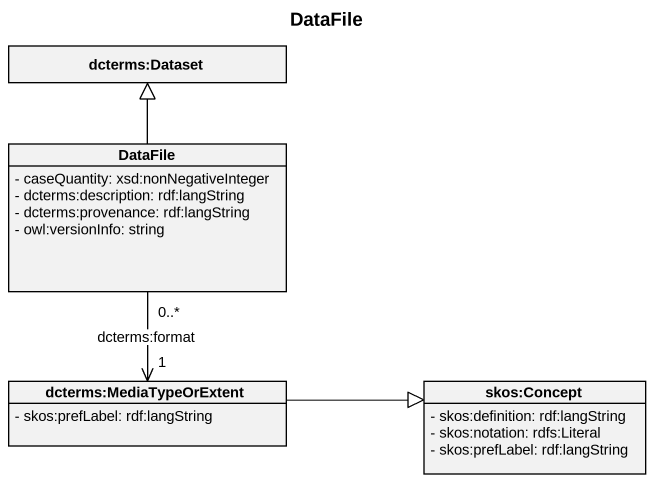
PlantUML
@startuml
title DataFile
hide circle
hide empty members
skinparam classAttributeIconSize 0
class "dcterms:Dataset" as dcterms_Dataset
class DataFile {
  - caseQuantity: xsd:nonNegativeInteger
  - dcterms:description: rdf:langString
  - dcterms:provenance: rdf:langString
  - owl:versionInfo: string
}
class "dcterms:MediaTypeOrExtent" as dcterms_MediaTypeOrExtent {
  - skos:prefLabel: rdf:langString
}
class "skos:Concept" as skos_Concept {
  - skos:definition: rdf:langString
  - skos:notation: rdfs:Literal
  - skos:prefLabel: rdf:langString
}
DataFile -up-|> dcterms_Dataset
DataFile "0..*" --> "1" dcterms_MediaTypeOrExtent : dcterms:format
dcterms_MediaTypeOrExtent -right-|> skos_Concept
@enduml
